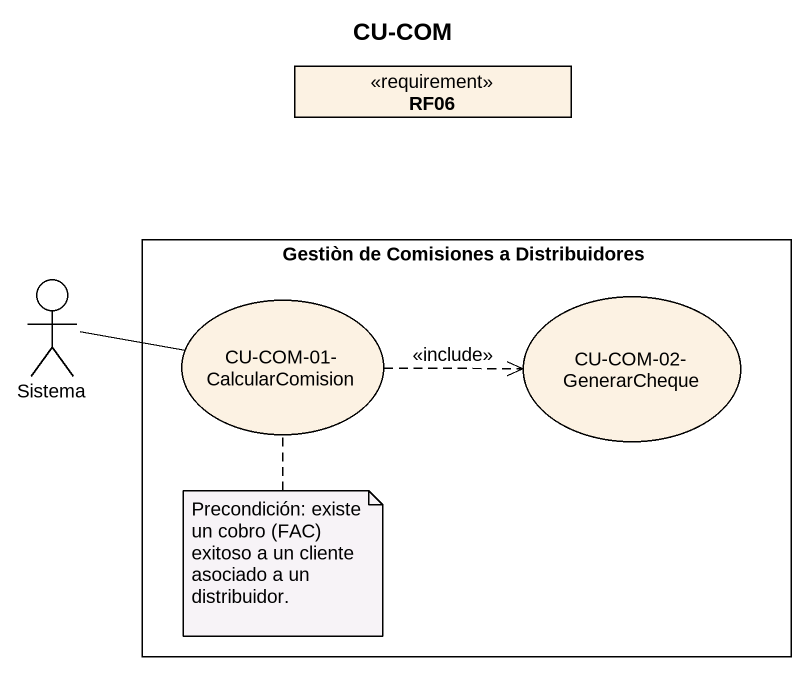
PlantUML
@startuml
title CU-COM
allowmixing
hide circle
hide empty members
class RF06 <<requirement>>
rectangle "Gestiòn de Comisiones a Distribuidores" as Gestiòn_de_Comisiones_a {
  usecase "CU-COM-01-CalcularComision" as CU_COM_01_CalcularComision
  usecase "CU-COM-02-GenerarCheque" as CU_COM_02_GenerarCheque
}
actor Sistema
Sistema -right- CU_COM_01_CalcularComision
CU_COM_01_CalcularComision .right.> CU_COM_02_GenerarCheque : <<include>>
note bottom of CU_COM_01_CalcularComision : Precondición: existe un cobro (FAC) exitoso a un cliente asociado a un distribuidor.
@enduml
